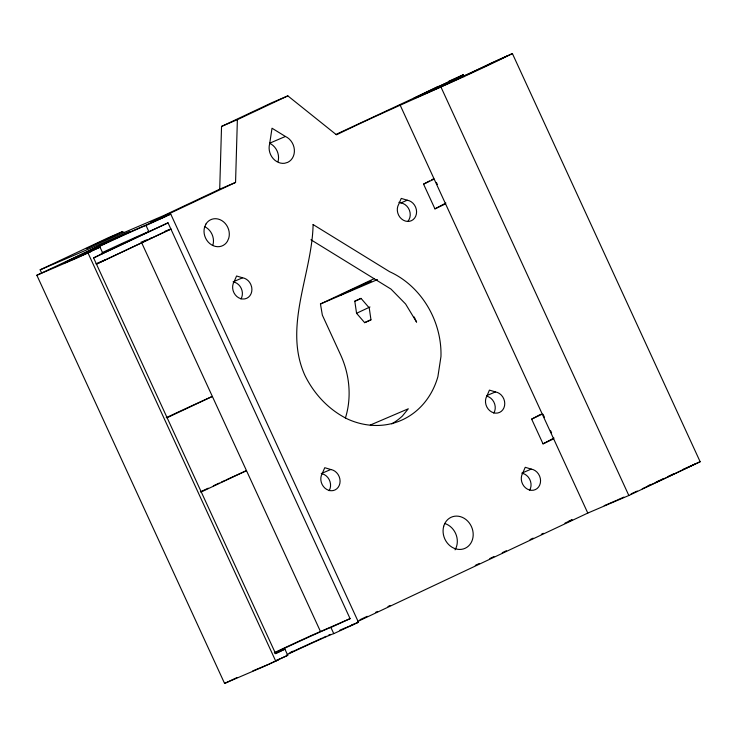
<?xml version="1.0" encoding="UTF-8"?>
<svg xmlns="http://www.w3.org/2000/svg" width="737" height="737" viewBox="0 0 737 737"><rect width="100%" height="100%" fill="white"/><g stroke="black" fill="none" stroke-linecap="round" stroke-linejoin="round"><path stroke-width="1.11" d="M124.47 232.597L122.425 231.676L86.284 248.71L163.909 215.49L219.709 189.197L221.542 126.432L271.999 102.655L287.845 95.874L336.477 134.825C394.516 106.414 454.536 82.378 512.399 53.58L700.15 461.74L628.845 495.504L587.794 513.072L357.813 621.429M286.997 654.649A34.04 0.534 -24.7 0 1 333.76 633.645L358.486 622.268L170.754 214.108L150.311 222.583L235.554 182.426L237.378 119.652L287.845 95.874M445.563 203.863L434.941 208.866L423.563 184.13L429.524 180.943M431.513 179.883L433.503 178.824M434.941 208.866L445.867 203.034M553.662 438.856L543.031 443.858L531.653 419.123L540.608 414.351M543.031 443.858L553.975 438.027M36.85 275.26L76.408 258.263L100.02 247.162L102.867 253.353L93.608 257.922L275.647 653.71L284.915 649.14L287.752 655.322L264.141 666.423L224.582 683.42L36.85 275.26L129.942 231.4L40.176 269.816L41.613 272.948M170.883 229.041L96.455 264.104L170.883 229.041L164.885 231.372M507.544 55.763L451.615 81.936A55.146 0.866 -24.7 0 1 415.318 97.468L438.303 86.312M695.295 463.923L666.257 477.714M40.176 269.816L108.173 237.775L122.425 231.676M336.017 134.401L463.453 74.981A34.04 0.534 -24.7 0 0 437.336 87.878A34.04 0.534 -24.7 0 0 490.888 63.235L512.399 53.58M93.608 257.922L168.036 222.85L350.084 618.647L330.913 627.463A34.04 0.534 -24.7 0 0 309.125 636.925A34.04 0.534 -24.7 0 0 274.717 652.973M423.563 184.13L434.185 179.128M345.386 418.091A81.696 70.457 66.8 0 0 340.549 354.709L322.345 315.114L320.457 303.985L374.46 278.531M354.801 301.221L361.139 298.513L369.228 307.863L370.987 319.932L364.649 322.649L356.561 313.289L354.801 301.221L360.992 298.31M356.561 313.289L369.974 306.97M364.649 322.649L370.84 319.729M167.023 417.778L212.348 396.423L204.186 400.117A55.146 0.866 -24.7 0 0 166.24 417.676M201.155 491.994L246.48 470.639L238.318 474.333A55.146 0.866 -24.7 0 0 226.323 479.815M531.653 419.123L542.275 414.12M224.582 683.42L236.992 677.57M290.783 652.236L292.847 651.259M359.951 619.734L367.229 616.307M375.538 612.392L377.62 611.415M388.003 606.523L390.085 605.538M475.282 565.399L479.437 563.446M489.801 558.554L493.947 556.601M502.238 552.695L506.383 550.742M530.06 539.595L533.137 538.139M541.345 534.27L543.399 533.302M564.947 523.15L572.124 519.769L568.955 521.123M448.704 81.328L463.149 74.759M665.299 478.166L642.277 488.769M100.02 247.162A34.04 0.534 -24.7 0 1 99.265 246.499A34.04 0.534 -24.7 0 1 146.027 225.485L170.754 214.108M168.036 222.85L148.874 231.676A34.04 0.534 -24.7 0 0 102.111 252.68M315.114 641.301L322.262 638.067M323.285 637.606L326.27 636.261M682.812 469.533L700.15 461.74M90.762 251.741L65.003 262.768L66.523 261.819A55.146 0.866 -24.7 0 1 127.381 233.15L165.199 216.669M328.315 635.34L330.416 634.4M269.069 664.101L278.494 659.901M339.794 630.246L345.902 627.583M268.019 664.562L252.736 670.928M221.542 126.432L237.378 119.652M285.412 136.465L272.017 128.22L269.641 143.899A14.298 12.326 66.8 0 0 284.629 163.273L287.725 162.352A14.298 12.326 66.8 0 0 294.339 149.482A14.298 12.326 66.8 0 0 285.412 136.465L269.567 143.245A14.298 12.326 66.8 0 1 278.015 161.615M219.709 189.197L235.554 182.426M398.91 202.316L400.91 202.915L407.248 200.206A10.889 9.397 66.8 0 1 416.377 214.071A10.889 9.397 66.8 0 1 403.351 220.197A10.889 9.397 66.8 0 1 398.745 204.204L401.25 198.41L407.248 200.206M234.126 281.405L242.574 277.794A10.889 9.397 66.8 0 1 250.764 284.353L251.658 287.052A10.889 9.397 66.8 0 1 240.704 298.651A10.889 9.397 66.8 0 1 234.071 281.792L236.577 275.997L242.574 277.794M320.457 303.985L377.482 279.581M370.278 425.056L408.298 408.786L402.319 416.11A81.696 70.457 66.8 0 1 391.771 423.895M486.973 395.529L495.43 391.918A10.889 9.397 66.8 0 1 504.55 405.783A10.889 9.397 66.8 0 1 491.533 411.919A10.889 9.397 66.8 0 1 486.927 395.916L489.432 390.122L495.43 391.918M321.249 473.569L330.756 469.506A10.889 9.397 66.8 0 1 339.877 483.371A10.889 9.397 66.8 0 1 326.86 489.506A10.889 9.397 66.8 0 1 322.253 473.504L324.759 467.709L330.756 469.506M521.722 473.172L531.23 469.101A10.889 9.397 66.8 0 1 540.359 482.965A10.889 9.397 66.8 0 1 527.333 489.101A10.889 9.397 66.8 0 1 522.726 473.108L525.232 467.304L531.23 469.101M351.604 624.948L358.486 622.268M346.924 627.159L352.931 624.829M350.084 618.647L312.267 635.119A55.146 0.866 -24.7 0 0 274.321 652.669M310.931 239.765L390.988 289.088L405.59 303.985L416.598 322.17L414.194 316.956M463.066 74.686L464.024 76.777M441.095 87.335L628.845 495.504M436.387 182.417L437.336 184.48M543.068 414.314L544.486 417.409M550.65 430.804L551.598 432.868M400.053 104.912L587.794 513.072M146.027 225.485L148.874 231.676L102.867 253.353A34.04 0.534 -24.7 0 1 100.895 254.228M330.913 627.463L333.76 633.645M141.237 241.819L320.438 631.425M88.053 253.077L275.785 661.236M400.91 202.915A10.889 9.397 66.8 0 1 409.468 210.358A10.889 9.397 66.8 0 1 407.782 221.413M233.067 281.856A10.889 9.397 66.8 0 1 240.953 298.992M322.087 473.734A10.889 9.397 66.8 0 1 329.126 490.704M486.761 396.147A10.889 9.397 66.8 0 1 493.799 413.116M444.706 523.5A17.015 14.676 66.8 0 1 455.061 549.83M200.372 491.883A55.146 0.866 -24.7 0 1 208.239 488.189M213.343 485.812A55.146 0.866 -24.7 0 1 219.294 483.057M221.312 482.127A55.146 0.866 -24.7 0 1 225.329 480.275M673.821 473.744A34.04 0.534 -24.7 0 1 667.492 476.747M663.89 478.442A34.04 0.534 -24.7 0 1 661.034 479.769M660.076 480.22A34.04 0.534 -24.7 0 1 656.114 482.053M651.084 484.375A34.04 0.534 -24.7 0 1 648.044 485.766M522.561 473.338A10.889 9.397 66.8 0 1 529.608 490.308M204.49 226.581A14.298 12.326 66.8 0 1 212.938 244.951M287.752 655.322A34.04 0.534 -24.7 0 1 281.285 658.205M280.152 658.703A34.04 0.534 -24.7 0 1 276.274 660.389M284.915 649.14A34.04 0.534 -24.7 0 1 275.233 653.424M105.713 259.535A34.04 0.534 -24.7 0 1 99.237 262.418M98.113 262.916A34.04 0.534 -24.7 0 1 96.031 263.818M142.352 241.754A34.04 0.534 -24.7 0 1 146.497 239.94M150.551 238.244A34.04 0.534 -24.7 0 1 151.711 237.858M637.275 491.054A55.146 0.866 -24.7 0 1 631.112 493.845M623.871 497.097A55.146 0.866 -24.7 0 1 617.67 499.852M616.722 500.266A55.146 0.866 -24.7 0 1 609.471 503.435M608.615 503.804A55.146 0.866 -24.7 0 1 604.211 505.646M289.18 653.231A55.146 0.866 -24.7 0 1 314.146 641.743M313.105 224.564C312.092 274.302 282.897 326.924 304.943 375.455C314.192 394.212 328.886 409.901 347.753 419.132A81.696 70.457 66.8 0 0 437.898 376.662L440.966 356.524A81.696 70.457 66.8 0 0 389.633 271.713L313.105 224.564M205.918 224.085L204.554 227.236A14.298 12.326 66.8 0 0 211.455 244.776A14.298 12.326 66.8 0 0 227.42 241.321L228.774 238.171A14.298 12.326 66.8 0 0 221.883 220.63A14.298 12.326 66.8 0 0 205.918 224.085M340.687 294.929L340.218 295.215L371.144 280.99L340.687 294.929M443.711 526.273A17.015 14.676 66.8 0 0 461.565 549.332A17.015 14.676 66.8 0 0 469.119 522.736A17.015 14.676 66.8 0 0 443.711 526.273"/></g></svg>
